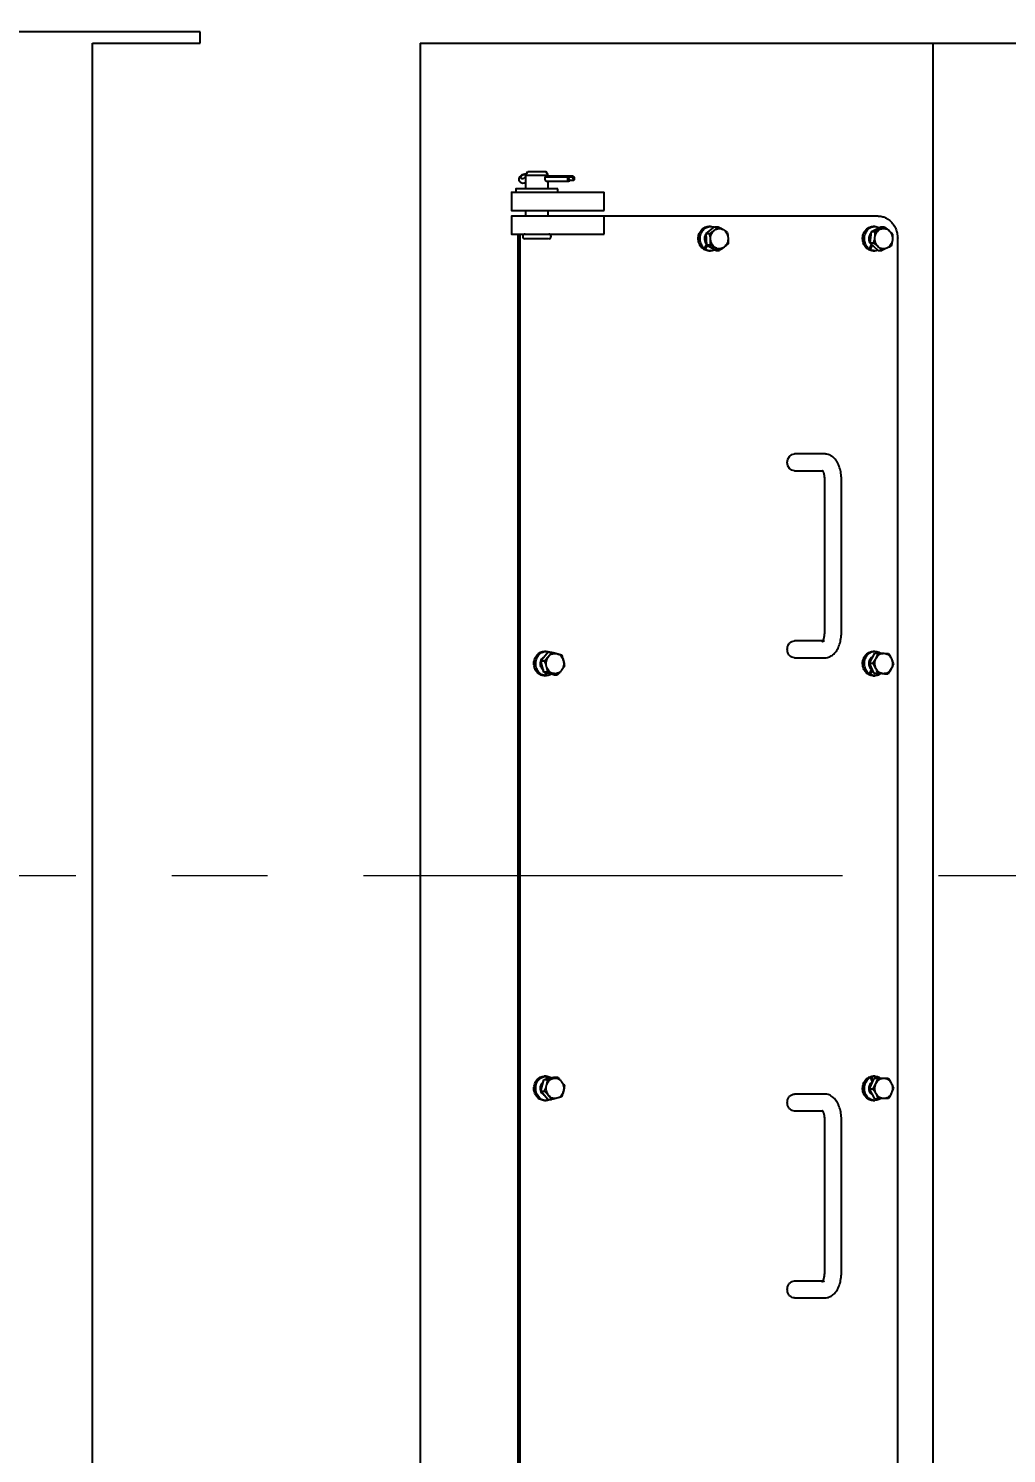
# Model space of a CAD drawing. Header units: millimetres. Extents: x 861 to 27901, y 673 to 17923.
# Drawn here: x 10509 to 11194, y 9715 to 10712 of the extents above; entities that cross this region are included whole.
import ezdxf

# ---------------------------------------------------------------- set-up
doc = ezdxf.new("R2010")
doc.units = ezdxf.units.MM
doc.header["$LTSCALE"] = 33.3
doc.linetypes.add('CENTERX2', pattern=[20.32, 12.7, -2.54, 2.54, -2.54])
doc.layers.add('CAPA_1', color=7, linetype='Continuous')
doc.styles.add('SLDTEXTSTYLE0', font='TXT', dxfattribs={"width": 0.75})
doc.dimstyles.new('SLDDIMSTYLE0', dxfattribs={"dimtxt": 66.6, "dimasz": 66.6, "dimexe": 0, "dimexo": 0.0625, "dimgap": 16.65, "dimtad": 2, "dimdec": 0, "dimlfac": 1.261261, "dimrnd": 1e-09, "dimzin": 12, "dimdsep": 46, "dimtxsty": 'SLDTEXTSTYLE0', "dimsah": 1, "dimcen": 0.09, "dimadec": 0, "dimazin": 3, "dimtfac": 1, "dimtdec": 0, "dimtofl": 0, "dimtmove": 0, "dimatfit": 3, "dimfxl": 1, "dimfrac": 2, "dimtolj": 1, "dimtzin": 12, "dimarcsym": 0})

# ---------------------------------------------------------------- blocks, each defined once
blk = doc.blocks.new('_D_22')
at = {"layer": 'CAPA_1', "transparency": 16777216}
for p, q in [((5852.28, 10660.74), (5852.28, 11574.36)), ((14197.89, 11069.7), (14197.89, 11574.36)), ((5852.28, 11541.06), (14197.89, 11541.06))]:
    blk.add_line(p, q, dxfattribs=at)
for points in [[(5852.28, 11541.06), (5918.88, 11530.81), (5918.88, 11551.3)], [(14197.89, 11541.06), (14131.29, 11551.3), (14131.29, 11530.81)]]:
    blk.add_solid(points, dxfattribs=at)
at = {"layer": 'CAPA_1', "transparency": 16777216, "insert": (9902.06, 11626.91), "char_height": 66.6, "attachment_point": 1, "style": 'SLDTEXTSTYLE0'}
blk.add_mtext('10526', dxfattribs=at)

msp = doc.modelspace()

# ---------------------------------------------------------------- linework, layer by layer
at = {"color": 7, "linetype": 'Continuous', "lineweight": 25}
for p, q in [((10629.24, 10709.62), (10066.31, 10709.62)), ((10553.92, 9536.2), (10553.92, 10701.7)), ((10553.92, 10701.7), (10629.24, 10701.7)), ((10629.24, 10701.7), (10629.24, 10709.62)), ((10783.28, 10701.7), (10899.41, 10701.7)), ((10783.28, 10701.7), (10783.28, 9536.2)), ((10978.25, 10701.7), (11378.12, 10701.7)), ((11141.9, 10701.7), (11141.9, 9536.2)), ((10858.38, 10611.71), (10857.01, 10609.33)), ((10872.86, 10609.33), (10871.49, 10611.71)), ((10856.83, 10609.14), (10857.01, 10608.96)), ((10857.01, 10609.33), (10857.01, 10599.81)), ((10870.99, 10608.26), (10889.52, 10608.26)), ((10890.14, 10608.77), (10871.39, 10608.77)), ((10871.39, 10605.13), (10887.36, 10605.13)), ((10872.86, 10608.77), (10872.86, 10609.33)), ((10872.86, 10599.81), (10872.86, 10605.13)), ((10887.97, 10605.63), (10886.75, 10608.26)), ((10890.75, 10605.63), (10887.97, 10605.63)), ((10889.52, 10608.26), (10890.75, 10605.63)), ((10847.1, 10597.43), (10847.1, 10584.75)), ((10850.27, 10599.81), (10850.27, 10597.43)), ((10879.6, 10597.43), (10879.6, 10599.81)), ((10880.36, 10597.43), (10911.94, 10597.43)), ((10911.94, 10584.75), (10911.94, 10597.43)), ((10847.1, 10580.78), (10847.1, 10568.1)), ((10857.01, 10584.75), (10857.01, 10580.78)), ((10872.86, 10580.78), (10872.86, 10584.75)), ((10880.36, 10584.75), (10911.94, 10584.75)), ((10911.94, 10580.78), (10880.36, 10580.78)), ((10911.94, 10568.1), (10911.94, 10580.78)), ((11103.66, 10580.78), (10912.21, 10580.78)), ((10983.31, 10568.51), (10989.21, 10573.14)), ((10986.45, 10573.44), (10985.22, 10573.44)), ((10989.21, 10573.14), (10991.73, 10573.14)), ((11099.1, 10569.97), (11105.7, 10573.09)), ((11101.46, 10573.44), (11100.23, 10573.44)), ((11105.7, 10573.09), (11108.22, 10573.09)), ((10851.46, 10568.1), (10851.46, 9669.79)), ((10853.04, 10568.1), (10853.04, 9669.79)), ((10880.36, 10568.1), (10911.94, 10568.1)), ((10982.21, 10557.97), (10983.77, 10561.08)), ((10983.31, 10568.51), (10985.83, 10568.51)), ((10983.83, 10560.3), (10983.31, 10568.51)), ((11097.74, 10557.58), (11099.07, 10560.84)), ((11098.14, 10561.81), (11099.1, 10569.97)), ((11100.66, 10561.81), (11098.14, 10561.81)), ((11103.78, 10556.76), (11098.14, 10561.81)), ((11098.54, 10561.45), (11099.07, 10560.84)), ((11099.1, 10569.97), (11101.62, 10569.97)), ((11117.4, 9672.96), (11117.4, 10564.93)), ((10981.29, 10557.72), (10982.21, 10557.97)), ((10981.76, 10557.41), (10981.97, 10557.82)), ((10982.67, 10557.62), (10981.76, 10557.41)), ((10983.98, 10560.25), (10982.67, 10557.62)), ((10983.81, 10560.62), (10983.71, 10560.6)), ((10986.35, 10560.3), (10983.83, 10560.3)), ((10990.25, 10556.71), (10983.83, 10560.3)), ((10985.22, 10556.42), (10986.45, 10556.42)), ((10990.25, 10556.71), (10992.77, 10556.71)), ((11096.85, 10557.37), (11097.74, 10557.58)), ((11097.34, 10557.1), (11097.49, 10557.47)), ((11098.23, 10557.28), (11097.34, 10557.1)), ((11099.54, 10560.52), (11098.23, 10557.28)), ((11099.54, 10560.52), (11098.63, 10560.33)), ((11100.23, 10556.42), (11101.46, 10556.42)), ((11103.78, 10556.76), (11106.3, 10556.76)), ((11066.11, 10414.28), (11045.3, 10414.28)), ((11045.3, 10402.39), (11064.89, 10402.39)), ((11066.11, 10396.45), (11066.11, 10289.41)), ((11078, 10289.41), (11078, 10396.45)), ((11064.89, 10283.46), (11045.3, 10283.46)), ((10867.77, 10269.48), (10872.65, 10275.49)), ((10871.44, 10276.12), (10870.21, 10276.12)), ((10872.65, 10275.49), (10875.17, 10275.49)), ((11045.3, 10271.57), (11066.11, 10271.57)), ((11097.61, 10267.85), (11101.36, 10274.86)), ((11101.46, 10276.12), (11100.23, 10276.12)), ((11101.36, 10274.86), (11103.88, 10274.86)), ((10867.77, 10269.48), (10870.29, 10269.48)), ((10869.84, 10261.6), (10867.77, 10269.48)), ((10872.36, 10261.6), (10869.84, 10261.6)), ((10876.78, 10259.72), (10869.84, 10261.6)), ((11097.61, 10267.85), (11100.13, 10267.85)), ((11100.99, 10260.6), (11097.61, 10267.85)), ((11097.74, 10260.25), (11099.07, 10263.51)), ((11099.54, 10263.19), (11098.23, 10259.96)), ((11099.54, 10263.19), (11098.63, 10263.01)), ((11099.54, 10263.19), (11099.83, 10263.1)), ((10869.97, 10259.1), (10870.83, 10259.12)), ((10870.95, 10259.1), (10870.52, 10259.1)), ((10870.83, 10259.12), (10870.82, 10261.33)), ((10871.37, 10259.09), (10871.23, 10259.1)), ((10871.36, 10261.18), (10871.37, 10259.09)), ((10876.78, 10259.72), (10879.3, 10259.72)), ((11096.85, 10260.05), (11097.74, 10260.25)), ((11097.34, 10259.78), (11097.51, 10260.2)), ((11098.23, 10259.96), (11097.34, 10259.78)), ((11100.23, 10259.09), (11101.46, 10259.09)), ((11103.51, 10260.6), (11100.99, 10260.6)), ((11108.12, 10260.35), (11100.99, 10260.6)), ((11108.12, 10260.35), (11110.64, 10260.35)), ((10867.77, 9968.41), (10869.84, 9976.29)), ((10869.84, 9976.29), (10876.78, 9978.17)), ((10872.36, 9976.29), (10869.84, 9976.29)), ((10870.91, 9978.79), (10869.99, 9978.79)), ((10871.44, 9978.8), (10870.91, 9978.8)), ((10871.52, 9978.77), (10872.14, 9978.76)), ((10871.59, 9976.77), (10871.6, 9978.79)), ((10872.14, 9978.76), (10872.13, 9976.91)), ((10876.78, 9978.17), (10879.3, 9978.17)), ((11098.43, 9978.04), (11096.86, 9977.86)), ((11097.36, 9978.12), (11098.94, 9978.28)), ((11097.61, 9970.04), (11100.99, 9977.29)), ((11099.75, 9974.81), (11098.43, 9978.04)), ((11098.94, 9978.28), (11100.11, 9975.4)), ((11099.68, 9974.97), (11099.92, 9974.99)), ((11101.46, 9978.8), (11100.23, 9978.8)), ((11100.99, 9977.29), (11108.12, 9977.54)), ((11103.51, 9977.29), (11100.99, 9977.29)), ((11108.12, 9977.54), (11110.64, 9977.54)), ((10867.77, 9968.41), (10870.29, 9968.41)), ((10872.65, 9962.4), (10867.77, 9968.41)), ((10872.65, 9962.4), (10875.17, 9962.4)), ((11066.11, 9966.32), (11045.3, 9966.32)), ((11097.61, 9970.04), (11100.13, 9970.04)), ((11101.36, 9963.03), (11097.61, 9970.04)), ((11101.36, 9963.03), (11103.88, 9963.03)), ((10870.21, 9961.77), (10871.44, 9961.77)), ((11064.89, 9954.43), (11045.3, 9954.43)), ((11100.23, 9961.77), (11101.46, 9961.77)), ((11066.11, 9948.48), (11066.11, 9841.45)), ((11078, 9841.45), (11078, 9948.48)), ((11045.3, 9835.5), (11064.89, 9835.5)), ((11045.3, 9823.61), (11066.11, 9823.61))]:
    msp.add_line(p, q, dxfattribs=at)
at = {"color": 7, "linetype": 'Continuous', "lineweight": 25, "flags": 128}
for points in [[(10857.34, 10609.91), (10856.97, 10610), (10856.15, 10610.02), (10855.26, 10609.85), (10854.38, 10609.49), (10853.57, 10608.94), (10852.9, 10608.22), (10852.5, 10607.49), (10852.32, 10606.74), (10852.36, 10605.98), (10852.61, 10605.28), (10853.08, 10604.66), (10853.68, 10604.22), (10854.37, 10603.96), (10855.15, 10603.86), (10856.02, 10603.94), (10856.33, 10604.01), (10856.86, 10604.19), (10857.01, 10604.27)], [(11045.3, 10402.39), (11043.33, 10402.84), (11041.66, 10404.13), (11040.54, 10406.06), (11040.15, 10408.34), (11040.54, 10410.61), (11041.66, 10412.54), (11043.33, 10413.83), (11045.3, 10414.28)], [(10874.14, 9962.4), (10873.82, 9962.23), (10872.43, 9961.85), (10871, 9961.79), (10869.59, 9962.04), (10868.25, 9962.61), (10867.03, 9963.46), (10865.97, 9964.57), (10865.12, 9965.9), (10864.51, 9967.39), (10864.15, 9968.98), (10864.07, 9970.63), (10864.27, 9972.26), (10864.73, 9973.82), (10865.45, 9975.25), (10866.39, 9976.49), (10867.52, 9977.49), (10868.8, 9978.23), (10870.17, 9978.67), (10871.6, 9978.79)], [(11105.35, 9963.07), (11104.24, 9962.4), (11102.87, 9961.93), (11101.45, 9961.77), (11100.03, 9961.94), (11098.66, 9962.41), (11097.4, 9963.18), (11096.29, 9964.22), (11095.37, 9965.49), (11094.68, 9966.93), (11094.25, 9968.5), (11094.09, 9970.14), (11094.2, 9971.78), (11094.59, 9973.37), (11095.23, 9974.84), (11096.11, 9976.14), (11097.19, 9977.22), (11098.43, 9978.04)]]:
    msp.add_lwpolyline(points, dxfattribs=at)
at = {"color": 7, "linetype": 'Continuous', "lineweight": 25}
for centre, start, end in [((10856.61, 10566.51), 90, 270), ((10873.26, 10566.51), 270, 90)]:
    msp.add_arc(centre, 1.59, start, end, dxfattribs=at)
for points in [[(10899.41, 10701.7), (10902.85, 10701.7), (10909.73, 10701.7), (10920, 10701.7), (10930.18, 10701.7), (10940.23, 10701.7), (10950.12, 10701.7), (10959.78, 10701.7), (10969.21, 10701.7), (10975.24, 10701.7), (10978.25, 10701.7)], [(10856.83, 10609.14), (10856.75, 10609.22), (10856.6, 10609.39), (10856.21, 10609.52), (10855.74, 10609.54), (10855.23, 10609.45), (10854.72, 10609.26), (10854.26, 10608.98), (10853.88, 10608.64), (10853.62, 10608.26), (10853.5, 10607.89), (10853.53, 10607.54), (10853.72, 10607.26), (10854.03, 10607.07), (10854.46, 10606.98), (10854.95, 10607.01), (10855.47, 10607.14), (10855.79, 10607.3), (10855.95, 10607.39)], [(10887.97, 10605.63), (10887.88, 10605.49), (10887.69, 10605.2), (10887.34, 10605.08), (10887, 10605.23), (10886.71, 10605.65), (10886.52, 10606.27), (10886.46, 10606.98), (10886.53, 10607.71), (10886.67, 10608.08), (10886.75, 10608.26)], [(10889.52, 10608.26), (10889.62, 10608.41), (10889.8, 10608.7), (10890.15, 10608.82), (10890.5, 10608.66), (10890.79, 10608.25), (10890.98, 10607.63), (10891.04, 10606.92), (10890.97, 10606.19), (10890.82, 10605.82), (10890.75, 10605.63)], [(11103.66, 10580.78), (11104.56, 10580.73), (11106.36, 10580.61), (11108.95, 10579.66), (11111.34, 10578.2), (11113.44, 10576.21), (11115.16, 10573.79), (11116.43, 10571.03), (11117.24, 10568.04), (11117.35, 10565.97), (11117.4, 10564.93)], [(10986.41, 10564.4), (10986.41, 10565.03), (10986.41, 10566.28), (10986.95, 10568.06), (10987.82, 10569.66), (10988.67, 10570.44), (10989.1, 10570.83)], [(10989.1, 10570.83), (10989.56, 10571.14), (10990.5, 10571.76), (10992.11, 10572.12), (10993.75, 10572.04), (10994.75, 10571.58), (10995.26, 10571.35)], [(10995.26, 10571.35), (10995.73, 10571.04), (10996.66, 10570.41), (10997.73, 10568.98), (10998.49, 10567.3), (10998.65, 10566.07), (10998.73, 10565.45)], [(11101.46, 10565.89), (11101.57, 10566.5), (11101.8, 10567.72), (11102.64, 10569.34), (11103.79, 10570.69), (11104.76, 10571.25), (11105.24, 10571.53)], [(11105.24, 10571.53), (11105.75, 10571.72), (11106.78, 10572.11), (11108.42, 10572.07), (11110.01, 10571.6), (11110.91, 10570.91), (11111.36, 10570.57)], [(10989.88, 10558.5), (10989.41, 10558.82), (10988.48, 10559.44), (10987.41, 10560.88), (10986.65, 10562.55), (10986.49, 10563.79), (10986.41, 10564.4)], [(10998.73, 10565.45), (10998.73, 10564.83), (10998.73, 10563.58), (10998.19, 10561.79), (10997.31, 10560.19), (10996.47, 10559.41), (10996.04, 10559.03)], [(11103.8, 10559.28), (11103.4, 10559.7), (11102.59, 10560.54), (11101.8, 10562.2), (11101.36, 10564.02), (11101.42, 10565.27), (11101.46, 10565.89)], [(11113.7, 10563.97), (11113.59, 10563.35), (11113.36, 10562.13), (11112.52, 10560.52), (11111.37, 10559.16), (11110.4, 10558.6), (11109.92, 10558.32)], [(11111.36, 10570.57), (11111.76, 10570.15), (11112.57, 10569.31), (11113.36, 10567.66), (11113.8, 10565.84), (11113.74, 10564.59), (11113.7, 10563.97)], [(10996.04, 10559.03), (10995.57, 10558.71), (10994.64, 10558.09), (10993.03, 10557.74), (10991.39, 10557.82), (10990.38, 10558.27), (10989.88, 10558.5)], [(11109.92, 10558.32), (11109.41, 10558.13), (11108.38, 10557.75), (11106.74, 10557.79), (11105.15, 10558.25), (11104.25, 10558.94), (11103.8, 10559.28)], [(11045.3, 10271.57), (11044.63, 10271.66), (11043.28, 10271.84), (11041.56, 10273.21), (11040.42, 10275.18), (11040.02, 10277.52), (11040.42, 10279.85), (11041.56, 10281.82), (11043.28, 10283.19), (11044.63, 10283.37), (11045.3, 10283.46)], [(10871.64, 10265.54), (10871.53, 10266.15), (10871.29, 10267.37), (10871.48, 10269.25), (10872.03, 10271.03), (10872.71, 10272), (10873.05, 10272.49)], [(10873.05, 10272.49), (10873.45, 10272.91), (10874.25, 10273.75), (10875.75, 10274.5), (10877.36, 10274.84), (10878.43, 10274.65), (10878.97, 10274.55)], [(10878.97, 10274.55), (10879.48, 10274.37), (10880.51, 10273.99), (10881.83, 10272.86), (10882.89, 10271.42), (10883.28, 10270.25), (10883.47, 10269.67)], [(11102.32, 10271.36), (11102.64, 10271.86), (11103.28, 10272.87), (11104.62, 10273.95), (11106.14, 10274.65), (11107.22, 10274.71), (11107.76, 10274.74)], [(11107.76, 10274.74), (11108.3, 10274.67), (11109.38, 10274.54), (11110.86, 10273.74), (11112.15, 10272.57), (11112.73, 10271.52), (11113.02, 10270.99)], [(10876.15, 10260.66), (10875.63, 10260.85), (10874.6, 10261.22), (10873.29, 10262.35), (10872.23, 10263.79), (10871.84, 10264.96), (10871.64, 10265.54)], [(10882.06, 10262.72), (10881.67, 10262.3), (10880.87, 10261.46), (10879.36, 10260.71), (10877.75, 10260.37), (10876.68, 10260.56), (10876.15, 10260.66)], [(10883.47, 10269.67), (10883.59, 10269.06), (10883.82, 10267.84), (10883.64, 10265.96), (10883.08, 10264.18), (10882.4, 10263.21), (10882.06, 10262.72)], [(11102.14, 10264.22), (11101.92, 10264.79), (11101.48, 10265.94), (11101.34, 10267.82), (11101.58, 10269.69), (11102.07, 10270.8), (11102.32, 10271.36)], [(11107.4, 10260.47), (11106.86, 10260.54), (11105.78, 10260.67), (11104.3, 10261.47), (11103.01, 10262.64), (11102.43, 10263.7), (11102.14, 10264.22)], [(11112.84, 10263.86), (11112.52, 10263.35), (11111.88, 10262.34), (11110.54, 10261.26), (11109.02, 10260.56), (11107.94, 10260.5), (11107.4, 10260.47)], [(11113.02, 10270.99), (11113.24, 10270.42), (11113.68, 10269.28), (11113.82, 10267.39), (11113.58, 10265.52), (11113.09, 10264.41), (11112.84, 10263.86)], [(10873.05, 9965.4), (10872.71, 9965.89), (10872.03, 9966.86), (10871.48, 9968.64), (10871.29, 9970.52), (10871.53, 9971.74), (10871.64, 9972.35)], [(10871.64, 9972.35), (10871.84, 9972.93), (10872.23, 9974.1), (10873.29, 9975.54), (10874.6, 9976.67), (10875.63, 9977.04), (10876.15, 9977.23)], [(10876.15, 9977.23), (10876.68, 9977.33), (10877.75, 9977.52), (10879.36, 9977.18), (10880.87, 9976.43), (10881.67, 9975.59), (10882.06, 9975.17)], [(10882.06, 9975.17), (10882.4, 9974.68), (10883.08, 9973.71), (10883.64, 9971.93), (10883.82, 9970.05), (10883.59, 9968.83), (10883.47, 9968.22)], [(11102.32, 9966.53), (11102.07, 9967.09), (11101.58, 9968.2), (11101.34, 9970.07), (11101.48, 9971.95), (11101.92, 9973.1), (11102.14, 9973.67)], [(11102.14, 9973.67), (11102.43, 9974.19), (11103.01, 9975.25), (11104.3, 9976.42), (11105.78, 9977.22), (11106.86, 9977.35), (11107.4, 9977.42)], [(11107.4, 9977.42), (11107.94, 9977.39), (11109.02, 9977.33), (11110.54, 9976.63), (11111.88, 9975.55), (11112.52, 9974.54), (11112.84, 9974.03)], [(11112.84, 9974.03), (11113.09, 9973.48), (11113.58, 9972.37), (11113.82, 9970.5), (11113.68, 9968.61), (11113.24, 9967.47), (11113.02, 9966.9)], [(10878.97, 9963.34), (10878.43, 9963.24), (10877.36, 9963.05), (10875.75, 9963.39), (10874.25, 9964.14), (10873.45, 9964.98), (10873.05, 9965.4)], [(10883.47, 9968.22), (10883.28, 9967.64), (10882.89, 9966.47), (10881.83, 9965.03), (10880.51, 9963.9), (10879.48, 9963.52), (10878.97, 9963.34)], [(11045.3, 9954.43), (11044.63, 9954.52), (11043.28, 9954.7), (11041.56, 9956.07), (11040.42, 9958.04), (11040.02, 9960.37), (11040.42, 9962.71), (11041.56, 9964.68), (11043.28, 9966.05), (11044.63, 9966.23), (11045.3, 9966.32)], [(11107.76, 9963.15), (11107.22, 9963.18), (11106.14, 9963.24), (11104.62, 9963.94), (11103.28, 9965.02), (11102.64, 9966.03), (11102.32, 9966.53)], [(11113.02, 9966.9), (11112.73, 9966.38), (11112.15, 9965.32), (11110.86, 9964.15), (11109.38, 9963.35), (11108.3, 9963.22), (11107.76, 9963.15)], [(11045.3, 9823.61), (11044.63, 9823.7), (11043.28, 9823.87), (11041.56, 9825.25), (11040.42, 9827.21), (11040.02, 9829.55), (11040.42, 9831.89), (11041.56, 9833.86), (11043.28, 9835.23), (11044.63, 9835.41), (11045.3, 9835.5)]]:
    msp.add_open_spline(points, degree=3, dxfattribs=at)
for points, knots in [([(10870.67, 10611.71), (10870.17, 10611.71), (10869.17, 10611.71), (10866.79, 10611.71), (10864.19, 10611.71), (10861.68, 10611.71), (10859.7, 10611.71), (10858.51, 10611.71), (10858.49, 10611.71), (10858.48, 10611.71)], [0, 0, 0, 0, 0.148893, 0.297786, 0.446679, 0.595572, 0.744464, 0.893357, 1, 1, 1, 1]), ([(10871.39, 10611.71), (10871.42, 10611.71), (10871.56, 10611.71), (10871.06, 10611.71), (10870.67, 10611.71)], [0, 0, 0, 0, 0.22104, 1, 1, 1, 1]), ([(10857.01, 10607.87), (10856.9, 10607.84), (10856.53, 10607.71), (10856.19, 10607.52), (10855.95, 10607.39)], [0, 0, 0, 0, 0.2923444, 1, 1, 1, 1]), ([(10857.04, 10609.33), (10857.03, 10609.33), (10857.01, 10609.33), (10857.28, 10609.33), (10857.84, 10609.33), (10858.7, 10609.33), (10859.79, 10609.33), (10861.08, 10609.33), (10862.51, 10609.33), (10864.04, 10609.33), (10865.61, 10609.33), (10867.15, 10609.33), (10868.6, 10609.33), (10869.91, 10609.33), (10871.05, 10609.33), (10871.6, 10609.33), (10871.88, 10609.33)], [0, 0, 0, 0, 0.032025, 0.106485, 0.180944, 0.255404, 0.329864, 0.404323, 0.478783, 0.553242, 0.627702, 0.702162, 0.776621, 0.851081, 0.92554, 1, 1, 1, 1]), ([(10870.65, 10606.95), (10870.65, 10607.08), (10870.66, 10607.35), (10870.78, 10607.87), (10871.04, 10608.44), (10871.39, 10608.82), (10871.68, 10608.98), (10871.81, 10608.99), (10871.88, 10609)], [0, 0, 0, 0, 0.123411, 0.250421, 0.499992, 0.749557, 0.876578, 1, 1, 1, 1]), ([(10871.88, 10604.9), (10871.81, 10604.9), (10871.68, 10604.92), (10871.39, 10605.08), (10871.04, 10605.46), (10870.78, 10606.03), (10870.66, 10606.55), (10870.65, 10606.82), (10870.65, 10606.95)], [0, 0, 0, 0, 0.123422, 0.250443, 0.500008, 0.749579, 0.876589, 1, 1, 1, 1]), ([(10871.88, 10609.33), (10872.1, 10609.33), (10872.54, 10609.33), (10872.84, 10609.33), (10872.83, 10609.33), (10872.83, 10609.33)], [0, 0, 0, 0, 0.389121, 0.778241, 1, 1, 1, 1]), ([(10871.88, 10609), (10871.94, 10608.99), (10872.06, 10608.97), (10872.2, 10608.9), (10872.25, 10608.8), (10872.26, 10608.77)], [0, 0, 0, 0, 0.4235809, 0.8595164, 1, 1, 1, 1]), ([(10872.26, 10605.13), (10872.25, 10605.1), (10872.2, 10604.99), (10872.06, 10604.92), (10871.94, 10604.91), (10871.88, 10604.9)], [0, 0, 0, 0, 0.140484, 0.576419, 1, 1, 1, 1]), ([(10847.15, 10597.43), (10847.13, 10597.43), (10847.05, 10597.43), (10847.49, 10597.43), (10848.48, 10597.43), (10850.07, 10597.43), (10852.16, 10597.43), (10854.67, 10597.43), (10857.54, 10597.43), (10860.65, 10597.43), (10863.9, 10597.43), (10867.19, 10597.43), (10870.41, 10597.43), (10873.44, 10597.43), (10876.17, 10597.43), (10878.57, 10597.43), (10879.77, 10597.43), (10880.36, 10597.43)], [0, 0, 0, 0, 0.0164437, 0.0866978, 0.1569518, 0.2272058, 0.2974598, 0.3677138, 0.4379679, 0.5082219, 0.5784759, 0.6487299, 0.7189839, 0.7892379, 0.859492, 0.929746, 1, 1, 1, 1]), ([(10850.62, 10599.81), (10850.42, 10599.81), (10850.19, 10599.81), (10850.29, 10599.81), (10850.3, 10599.81)], [0, 0, 0, 0, 0.898572, 1, 1, 1, 1]), ([(10879.57, 10599.81), (10879.54, 10599.81), (10879.48, 10599.81), (10878.69, 10599.81), (10877.39, 10599.81), (10875.6, 10599.81), (10873.41, 10599.81), (10870.89, 10599.81), (10868.14, 10599.81), (10865.26, 10599.81), (10862.38, 10599.81), (10859.59, 10599.81), (10857.01, 10599.81), (10854.73, 10599.81), (10852.85, 10599.81), (10851.4, 10599.81), (10850.88, 10599.81), (10850.62, 10599.81)], [0, 0, 0, 0, 0.05959, 0.126762, 0.193934, 0.261106, 0.328279, 0.395451, 0.462623, 0.529795, 0.596967, 0.664139, 0.731311, 0.798484, 0.865656, 0.932828, 1, 1, 1, 1]), ([(10847.15, 10584.75), (10847.13, 10584.75), (10847.05, 10584.75), (10847.49, 10584.75), (10848.48, 10584.75), (10850.07, 10584.75), (10852.16, 10584.75), (10854.67, 10584.75), (10857.54, 10584.75), (10860.65, 10584.75), (10863.9, 10584.75), (10867.19, 10584.75), (10870.41, 10584.75), (10873.44, 10584.75), (10876.17, 10584.75), (10878.57, 10584.75), (10879.77, 10584.75), (10880.36, 10584.75)], [0, 0, 0, 0, 0.016444, 0.086698, 0.156952, 0.227206, 0.29746, 0.367714, 0.437968, 0.508222, 0.578476, 0.64873, 0.718984, 0.789238, 0.859492, 0.929746, 1, 1, 1, 1]), ([(10880.36, 10580.78), (10879.77, 10580.78), (10878.57, 10580.78), (10876.17, 10580.78), (10873.44, 10580.78), (10870.41, 10580.78), (10867.19, 10580.78), (10863.9, 10580.78), (10860.65, 10580.78), (10857.54, 10580.78), (10854.67, 10580.78), (10852.16, 10580.78), (10850.07, 10580.78), (10848.48, 10580.78), (10847.49, 10580.78), (10847.05, 10580.78), (10847.13, 10580.78), (10847.15, 10580.78)], [0, 0, 0, 0, 0.070254, 0.140508, 0.210762, 0.281016, 0.35127, 0.421524, 0.491778, 0.562032, 0.632286, 0.70254, 0.772794, 0.843048, 0.913302, 0.983556, 1, 1, 1, 1]), ([(10981.29, 10557.72), (10980.9, 10558.04), (10980.12, 10558.68), (10979.19, 10559.95), (10978.47, 10561.38), (10978, 10562.95), (10977.81, 10564.6), (10977.89, 10566.25), (10978.25, 10567.86), (10978.87, 10569.36), (10979.73, 10570.69), (10980.79, 10571.8), (10982.02, 10572.66), (10983.37, 10573.21), (10984.46, 10573.46), (10985.08, 10573.41), (10985.22, 10573.41)], [0, 0, 0, 0, 0.0752192, 0.1504384, 0.2256577, 0.3008769, 0.3760961, 0.4513153, 0.5265345, 0.6017537, 0.676973, 0.7521922, 0.8274114, 0.9026306, 0.9778498, 1, 1, 1, 1]), ([(10982.21, 10557.97), (10981.83, 10558.31), (10981.08, 10558.99), (10980.2, 10560.31), (10979.55, 10561.78), (10979.15, 10563.38), (10979.03, 10565.03), (10979.19, 10566.68), (10979.62, 10568.27), (10980.3, 10569.72), (10981.22, 10571), (10982.33, 10572.05), (10983.6, 10572.83), (10984.97, 10573.32), (10986.4, 10573.49), (10987.74, 10573.37), (10988.56, 10573.06), (10988.92, 10572.92)], [0, 0, 0, 0, 0.067572, 0.135144, 0.202716, 0.270288, 0.33786, 0.405432, 0.473004, 0.540576, 0.608148, 0.67572, 0.743292, 0.810864, 0.878437, 0.946009, 1, 1, 1, 1]), ([(10985.83, 10568.51), (10986.43, 10568.91), (10987.57, 10569.67), (10988.6, 10570.46), (10989.1, 10570.83)], [0, 0, 0, 0, 0.5236871, 1, 1, 1, 1]), ([(10989.1, 10570.83), (10989.56, 10571.2), (10990.52, 10571.99), (10991.31, 10572.75), (10991.73, 10573.14)], [0, 0, 0, 0, 0.476313, 1, 1, 1, 1]), ([(10991.73, 10573.14), (10992.37, 10572.84), (10993.61, 10572.25), (10994.72, 10571.64), (10995.26, 10571.35)], [0, 0, 0, 0, 0.523687, 1, 1, 1, 1]), ([(10995.26, 10571.35), (10995.76, 10571.06), (10996.82, 10570.46), (10997.69, 10569.87), (10998.15, 10569.56)], [0, 0, 0, 0, 0.476313, 1, 1, 1, 1]), ([(11096.85, 10557.37), (11096.43, 10557.65), (11095.61, 10558.21), (11094.59, 10559.38), (11093.76, 10560.73), (11093.18, 10562.25), (11092.87, 10563.87), (11092.83, 10565.53), (11093.07, 10567.17), (11093.58, 10568.72), (11094.34, 10570.13), (11095.32, 10571.34), (11096.48, 10572.32), (11097.78, 10573.01), (11099.06, 10573.39), (11099.88, 10573.4), (11100.23, 10573.41)], [0, 0, 0, 0, 0.072821, 0.145642, 0.218463, 0.291284, 0.364104, 0.436925, 0.509746, 0.582567, 0.655388, 0.728209, 0.80103, 0.873851, 0.946672, 1, 1, 1, 1]), ([(11097.74, 10557.58), (11097.35, 10557.88), (11096.55, 10558.49), (11095.58, 10559.72), (11094.81, 10561.12), (11094.3, 10562.67), (11094.06, 10564.31), (11094.1, 10565.97), (11094.41, 10567.59), (11094.98, 10569.11), (11095.8, 10570.47), (11096.83, 10571.62), (11098.04, 10572.53), (11099.37, 10573.15), (11100.79, 10573.46), (11102.22, 10573.44), (11103.53, 10573.16), (11104.29, 10572.76), (11104.62, 10572.58)], [0, 0, 0, 0, 0.0634332, 0.1268663, 0.1902995, 0.2537326, 0.3171658, 0.3805989, 0.4440321, 0.5074652, 0.5708984, 0.6343316, 0.6977647, 0.7611979, 0.824631, 0.8880642, 0.9514973, 1, 1, 1, 1]), ([(11101.62, 10569.97), (11102.28, 10570.24), (11103.54, 10570.75), (11104.69, 10571.28), (11105.24, 10571.53)], [0, 0, 0, 0, 0.5236871, 1, 1, 1, 1]), ([(11105.24, 10571.53), (11105.76, 10571.78), (11106.85, 10572.31), (11107.75, 10572.82), (11108.22, 10573.09)], [0, 0, 0, 0, 0.4763129, 1, 1, 1, 1]), ([(11108.22, 10573.09), (11108.8, 10572.66), (11109.91, 10571.83), (11110.89, 10570.98), (11111.36, 10570.57)], [0, 0, 0, 0, 0.5236871, 1, 1, 1, 1]), ([(10847.15, 10568.1), (10847.13, 10568.1), (10847.05, 10568.1), (10847.49, 10568.1), (10848.48, 10568.1), (10850.07, 10568.1), (10852.16, 10568.1), (10854.67, 10568.1), (10857.54, 10568.1), (10860.65, 10568.1), (10863.9, 10568.1), (10867.19, 10568.1), (10870.41, 10568.1), (10873.44, 10568.1), (10876.17, 10568.1), (10878.57, 10568.1), (10879.77, 10568.1), (10880.36, 10568.1)], [0, 0, 0, 0, 0.016444, 0.086698, 0.156952, 0.227206, 0.29746, 0.367714, 0.437968, 0.508222, 0.578476, 0.64873, 0.718984, 0.789238, 0.859492, 0.929746, 1, 1, 1, 1]), ([(10856.65, 10564.93), (10856.64, 10564.93), (10856.61, 10564.93), (10856.9, 10564.93), (10857.49, 10564.93), (10858.39, 10564.93), (10859.53, 10564.93), (10860.88, 10564.93), (10862.39, 10564.93), (10864, 10564.93), (10865.64, 10564.93), (10867.26, 10564.93), (10868.78, 10564.93), (10870.16, 10564.93), (10871.35, 10564.93), (10871.93, 10564.93), (10872.22, 10564.93)], [0, 0, 0, 0, 0.032025, 0.106485, 0.180944, 0.255404, 0.329864, 0.404323, 0.478783, 0.553242, 0.627702, 0.702162, 0.776621, 0.851081, 0.92554, 1, 1, 1, 1]), ([(10872.22, 10564.93), (10872.48, 10564.93), (10872.81, 10564.93), (10872.95, 10564.93), (10872.98, 10564.93)], [0, 0, 0, 0, 0.7461862, 1, 1, 1, 1]), ([(10983.33, 10568.2), (10983.23, 10568.1), (10982.71, 10567.6), (10982.24, 10566.21), (10982.1, 10564.32), (10982.6, 10562.44), (10983.38, 10561.54), (10983.77, 10561.08)], [0, 0, 0, 0, 0.056413, 0.29231, 0.528207, 0.764103, 1, 1, 1, 1]), ([(10986.41, 10564.4), (10986.35, 10565.07), (10986.23, 10566.46), (10985.96, 10567.81), (10985.83, 10568.51)], [0, 0, 0, 0, 0.476313, 1, 1, 1, 1]), ([(10986.35, 10560.3), (10986.4, 10561), (10986.49, 10562.35), (10986.43, 10563.74), (10986.41, 10564.4)], [0, 0, 0, 0, 0.523687, 1, 1, 1, 1]), ([(10998.67, 10561.34), (10998.26, 10560.94), (10997.47, 10560.18), (10996.5, 10559.4), (10996.04, 10559.03)], [0, 0, 0, 0, 0.523687, 1, 1, 1, 1]), ([(10998.15, 10569.56), (10998.29, 10568.85), (10998.55, 10567.51), (10998.67, 10566.11), (10998.73, 10565.45)], [0, 0, 0, 0, 0.523687, 1, 1, 1, 1]), ([(10998.73, 10565.45), (10998.76, 10564.79), (10998.82, 10563.4), (10998.72, 10562.05), (10998.67, 10561.34)], [0, 0, 0, 0, 0.476313, 1, 1, 1, 1]), ([(11098.98, 10568.94), (11098.97, 10568.94), (11098.47, 10568.67), (11097.77, 10567.57), (11097.13, 10565.82), (11097.2, 10563.9), (11097.59, 10562.51), (11098.07, 10561.99), (11098.15, 10561.9)], [0, 0, 0, 0, 0.003067, 0.240284, 0.477502, 0.714719, 0.951936, 1, 1, 1, 1]), ([(11100.66, 10561.81), (11100.83, 10562.51), (11101.17, 10563.85), (11101.36, 10565.23), (11101.46, 10565.89)], [0, 0, 0, 0, 0.523687, 1, 1, 1, 1]), ([(11103.8, 10559.28), (11103.33, 10559.69), (11102.34, 10560.55), (11101.24, 10561.37), (11100.66, 10561.81)], [0, 0, 0, 0, 0.476313, 1, 1, 1, 1]), ([(11101.46, 10565.89), (11101.52, 10566.55), (11101.65, 10567.93), (11101.63, 10569.27), (11101.62, 10569.97)], [0, 0, 0, 0, 0.476313, 1, 1, 1, 1]), ([(11111.36, 10570.57), (11111.8, 10570.16), (11112.73, 10569.31), (11113.47, 10568.48), (11113.87, 10568.05)], [0, 0, 0, 0, 0.4763129, 1, 1, 1, 1]), ([(11113.7, 10563.97), (11113.61, 10563.31), (11113.42, 10561.92), (11113.08, 10560.58), (11112.9, 10559.88)], [0, 0, 0, 0, 0.476313, 1, 1, 1, 1]), ([(11113.87, 10568.05), (11113.88, 10567.35), (11113.9, 10566.01), (11113.77, 10564.62), (11113.7, 10563.97)], [0, 0, 0, 0, 0.523687, 1, 1, 1, 1]), ([(10986.57, 10556.6), (10986.35, 10556.54), (10985.67, 10556.37), (10984.48, 10556.42), (10983.07, 10556.71), (10982.2, 10557.18), (10981.76, 10557.41)], [0, 0, 0, 0, 0.1348, 0.4232, 0.7116, 1, 1, 1, 1]), ([(10989.44, 10557.16), (10989.03, 10556.97), (10988.17, 10556.58), (10986.77, 10556.37), (10985.34, 10556.46), (10983.93, 10556.85), (10983.09, 10557.37), (10982.67, 10557.62)], [0, 0, 0, 0, 0.189751, 0.3923133, 0.5948755, 0.7974378, 1, 1, 1, 1]), ([(10989.88, 10558.5), (10989.35, 10558.79), (10988.23, 10559.4), (10986.99, 10559.99), (10986.35, 10560.3)], [0, 0, 0, 0, 0.476313, 1, 1, 1, 1]), ([(10992.77, 10556.71), (10992.32, 10557.02), (10991.44, 10557.61), (10990.38, 10558.21), (10989.88, 10558.5)], [0, 0, 0, 0, 0.523687, 1, 1, 1, 1]), ([(10996.04, 10559.03), (10995.55, 10558.65), (10994.52, 10557.87), (10993.37, 10557.11), (10992.77, 10556.71)], [0, 0, 0, 0, 0.476313, 1, 1, 1, 1]), ([(11100.23, 10556.43), (11100.19, 10556.42), (11099.68, 10556.37), (11098.69, 10556.55), (11097.79, 10556.92), (11097.34, 10557.1)], [0, 0, 0, 0, 0.037025, 0.518512, 1, 1, 1, 1]), ([(11103.7, 10556.83), (11103.27, 10556.7), (11102.38, 10556.42), (11100.97, 10556.39), (11099.55, 10556.64), (11098.67, 10557.06), (11098.23, 10557.28)], [0, 0, 0, 0, 0.237843, 0.491895, 0.745948, 1, 1, 1, 1]), ([(11106.3, 10556.76), (11105.91, 10557.2), (11105.16, 10558.02), (11104.24, 10558.88), (11103.8, 10559.28)], [0, 0, 0, 0, 0.523687, 1, 1, 1, 1]), ([(11109.92, 10558.32), (11109.37, 10558.07), (11108.22, 10557.54), (11106.96, 10557.03), (11106.3, 10556.76)], [0, 0, 0, 0, 0.4763129, 1, 1, 1, 1]), ([(11112.9, 10559.88), (11112.43, 10559.62), (11111.53, 10559.1), (11110.44, 10558.57), (11109.92, 10558.32)], [0, 0, 0, 0, 0.5236871, 1, 1, 1, 1]), ([(11078, 10396.45), (11078, 10396.82), (11077.99, 10397.9), (11077.85, 10399.66), (11077.55, 10401.71), (11077.1, 10403.71), (11076.48, 10405.64), (11075.69, 10407.48), (11074.76, 10409.13), (11073.7, 10410.55), (11072.57, 10411.72), (11071.36, 10412.67), (11070.07, 10413.41), (11068.67, 10413.95), (11067.33, 10414.24), (11066.46, 10414.27), (11066.11, 10414.28)], [0, 0, 0, 0, 0.043161, 0.122874, 0.203085, 0.284212, 0.366739, 0.4511, 0.537406, 0.613716, 0.686159, 0.754886, 0.820738, 0.88464, 0.954248, 1, 1, 1, 1]), ([(11064.58, 10402.87), (11064.58, 10402.86), (11064.6, 10402.84), (11064.8, 10402.58), (11065.06, 10402.1), (11065.35, 10401.41), (11065.63, 10400.51), (11065.87, 10399.44), (11066.04, 10398.24), (11066.11, 10397.21), (11066.11, 10396.61), (11066.11, 10396.45)], [0, 0, 0, 0, 0.097139, 0.206833, 0.318861, 0.435279, 0.5571, 0.68407, 0.815241, 0.949346, 1, 1, 1, 1]), ([(11066.11, 10289.41), (11066.11, 10289.18), (11066.1, 10288.51), (11066.02, 10287.42), (11065.83, 10286.2), (11065.56, 10285.11), (11065.26, 10284.21), (11064.95, 10283.54), (11064.69, 10283.12), (11064.55, 10282.95), (11064.58, 10283), (11064.84, 10283.18), (11065.37, 10283.4), (11065.85, 10283.44), (11066.11, 10283.46)], [0, 0, 0, 0, 0.04626, 0.136722, 0.226368, 0.314239, 0.399606, 0.482036, 0.561728, 0.639965, 0.719485, 0.802809, 0.894122, 1, 1, 1, 1]), ([(11066.11, 10271.57), (11066.56, 10271.59), (11067.51, 10271.63), (11068.9, 10271.98), (11070.26, 10272.53), (11071.53, 10273.3), (11072.7, 10274.26), (11073.79, 10275.42), (11074.79, 10276.78), (11075.68, 10278.35), (11076.44, 10280.1), (11077.06, 10282), (11077.52, 10283.99), (11077.84, 10286.04), (11077.99, 10287.86), (11078, 10288.98), (11078, 10289.41)], [0, 0, 0, 0, 0.059619, 0.124506, 0.189123, 0.254609, 0.322124, 0.392798, 0.46745, 0.546068, 0.627433, 0.70948, 0.790883, 0.871433, 0.951334, 1, 1, 1, 1]), ([(10869.97, 10259.1), (10869.5, 10259.15), (10868.55, 10259.24), (10867.19, 10259.79), (10865.94, 10260.6), (10864.85, 10261.69), (10863.96, 10262.99), (10863.31, 10264.47), (10862.91, 10266.06), (10862.79, 10267.72), (10862.95, 10269.37), (10863.38, 10270.95), (10864.07, 10272.41), (10864.98, 10273.69), (10866.1, 10274.73), (10867.36, 10275.52), (10868.74, 10275.98), (10869.71, 10276.17), (10870.19, 10276.11), (10870.21, 10276.11)], [0, 0, 0, 0, 0.062391, 0.124783, 0.187174, 0.249566, 0.311957, 0.374348, 0.43674, 0.499131, 0.561523, 0.623914, 0.686306, 0.748697, 0.811088, 0.87348, 0.935871, 0.998263, 1, 1, 1, 1]), ([(10870.83, 10259.12), (10870.36, 10259.2), (10869.41, 10259.35), (10868.07, 10259.98), (10866.86, 10260.86), (10865.82, 10262.01), (10864.99, 10263.36), (10864.41, 10264.88), (10864.08, 10266.5), (10864.03, 10268.15), (10864.27, 10269.79), (10864.76, 10271.35), (10865.51, 10272.76), (10866.49, 10273.98), (10867.65, 10274.97), (10868.95, 10275.67), (10870.34, 10276.08), (10871.77, 10276.16), (10873.06, 10275.97), (10873.82, 10275.63), (10874.13, 10275.49)], [0, 0, 0, 0, 0.056496, 0.112993, 0.169489, 0.225986, 0.282482, 0.338978, 0.395475, 0.451971, 0.508467, 0.564964, 0.62146, 0.677957, 0.734453, 0.790949, 0.847446, 0.903942, 0.960438, 1, 1, 1, 1]), ([(10869.98, 10272.2), (10869.54, 10271.98), (10868.6, 10271.49), (10867.6, 10270.02), (10867.09, 10268.2), (10867.21, 10266.25), (10867.98, 10264.57), (10868.79, 10263.54), (10869.35, 10263.32), (10869.39, 10263.3)], [0, 0, 0, 0, 0.145949, 0.31407, 0.482192, 0.650314, 0.818435, 0.986557, 1, 1, 1, 1]), ([(10870.29, 10269.48), (10870.8, 10270), (10871.78, 10270.99), (10872.64, 10272), (10873.05, 10272.49)], [0, 0, 0, 0, 0.523687, 1, 1, 1, 1]), ([(10873.05, 10272.49), (10873.43, 10272.97), (10874.23, 10273.99), (10874.85, 10274.98), (10875.17, 10275.49)], [0, 0, 0, 0, 0.476313, 1, 1, 1, 1]), ([(10875.17, 10275.49), (10875.86, 10275.33), (10877.18, 10275.02), (10878.39, 10274.71), (10878.97, 10274.55)], [0, 0, 0, 0, 0.523687, 1, 1, 1, 1]), ([(10878.97, 10274.55), (10879.51, 10274.4), (10880.66, 10274.08), (10881.62, 10273.78), (10882.12, 10273.61)], [0, 0, 0, 0, 0.476313, 1, 1, 1, 1]), ([(10882.12, 10273.61), (10882.39, 10272.94), (10882.91, 10271.64), (10883.29, 10270.31), (10883.47, 10269.67)], [0, 0, 0, 0, 0.523687, 1, 1, 1, 1]), ([(11096.85, 10260.05), (11096.43, 10260.33), (11095.61, 10260.89), (11094.59, 10262.05), (11093.76, 10263.41), (11093.18, 10264.93), (11092.87, 10266.55), (11092.83, 10268.21), (11093.07, 10269.85), (11093.58, 10271.4), (11094.34, 10272.81), (11095.32, 10274.02), (11096.48, 10275), (11097.78, 10275.68), (11099.06, 10276.07), (11099.88, 10276.08), (11100.23, 10276.09)], [0, 0, 0, 0, 0.072821, 0.145642, 0.218463, 0.291284, 0.364104, 0.436925, 0.509746, 0.582567, 0.655388, 0.728209, 0.80103, 0.873851, 0.946672, 1, 1, 1, 1]), ([(11097.74, 10260.25), (11097.35, 10260.56), (11096.55, 10261.17), (11095.58, 10262.39), (11094.81, 10263.8), (11094.3, 10265.35), (11094.06, 10266.99), (11094.1, 10268.64), (11094.41, 10270.26), (11094.98, 10271.78), (11095.8, 10273.15), (11096.83, 10274.3), (11098.04, 10275.21), (11099.37, 10275.83), (11100.78, 10276.13), (11102.22, 10276.13), (11103.62, 10275.78), (11104.67, 10275.33), (11105.19, 10274.92), (11105.32, 10274.82)], [0, 0, 0, 0, 0.061267, 0.122534, 0.183802, 0.245069, 0.306336, 0.367603, 0.428871, 0.490138, 0.551405, 0.612672, 0.67394, 0.735207, 0.796474, 0.857741, 0.919009, 0.980276, 1, 1, 1, 1]), ([(11099.88, 10272.1), (11099.56, 10271.96), (11098.73, 10271.59), (11097.76, 10270.28), (11097.14, 10268.5), (11097.18, 10266.57), (11097.81, 10264.75), (11098.65, 10263.93), (11099.07, 10263.51)], [0, 0, 0, 0, 0.1107915, 0.2886332, 0.4664749, 0.6443166, 0.8221583, 1, 1, 1, 1]), ([(11102.32, 10271.36), (11102.61, 10271.92), (11103.21, 10273.11), (11103.65, 10274.26), (11103.88, 10274.86)], [0, 0, 0, 0, 0.476313, 1, 1, 1, 1]), ([(11103.88, 10274.86), (11104.58, 10274.84), (11105.93, 10274.8), (11107.17, 10274.76), (11107.76, 10274.74)], [0, 0, 0, 0, 0.523687, 1, 1, 1, 1]), ([(11107.76, 10274.74), (11108.32, 10274.72), (11109.5, 10274.68), (11110.49, 10274.64), (11111.01, 10274.62)], [0, 0, 0, 0, 0.476313, 1, 1, 1, 1]), ([(11111.01, 10274.62), (11111.4, 10273.99), (11112.13, 10272.8), (11112.73, 10271.57), (11113.02, 10270.99)], [0, 0, 0, 0, 0.523687, 1, 1, 1, 1]), ([(10871.64, 10265.54), (10871.46, 10266.18), (10871.08, 10267.51), (10870.56, 10268.81), (10870.29, 10269.48)], [0, 0, 0, 0, 0.476313, 1, 1, 1, 1]), ([(10872.36, 10261.6), (10872.27, 10262.27), (10872.11, 10263.57), (10871.79, 10264.9), (10871.64, 10265.54)], [0, 0, 0, 0, 0.523687, 1, 1, 1, 1]), ([(10876.15, 10260.66), (10875.57, 10260.81), (10874.37, 10261.13), (10873.05, 10261.44), (10872.36, 10261.6)], [0, 0, 0, 0, 0.476313, 1, 1, 1, 1]), ([(10882.06, 10262.72), (10881.66, 10262.24), (10880.8, 10261.22), (10879.82, 10260.24), (10879.3, 10259.72)], [0, 0, 0, 0, 0.476313, 1, 1, 1, 1]), ([(10884.19, 10265.73), (10883.86, 10265.21), (10883.24, 10264.23), (10882.44, 10263.21), (10882.06, 10262.72)], [0, 0, 0, 0, 0.523687, 1, 1, 1, 1]), ([(10883.47, 10269.67), (10883.62, 10269.04), (10883.94, 10267.7), (10884.1, 10266.41), (10884.19, 10265.73)], [0, 0, 0, 0, 0.476313, 1, 1, 1, 1]), ([(11100.13, 10267.85), (11100.54, 10268.45), (11101.34, 10269.6), (11102, 10270.79), (11102.32, 10271.36)], [0, 0, 0, 0, 0.523687, 1, 1, 1, 1]), ([(11102.14, 10264.22), (11101.85, 10264.81), (11101.25, 10266.04), (11100.51, 10267.23), (11100.13, 10267.85)], [0, 0, 0, 0, 0.476313, 1, 1, 1, 1]), ([(11103.51, 10260.6), (11103.31, 10261.22), (11102.94, 10262.41), (11102.4, 10263.64), (11102.14, 10264.22)], [0, 0, 0, 0, 0.523687, 1, 1, 1, 1]), ([(11112.84, 10263.86), (11112.52, 10263.29), (11111.85, 10262.1), (11111.06, 10260.95), (11110.64, 10260.35)], [0, 0, 0, 0, 0.476313, 1, 1, 1, 1]), ([(11114.39, 10267.36), (11114.17, 10266.76), (11113.73, 10265.61), (11113.13, 10264.42), (11112.84, 10263.86)], [0, 0, 0, 0, 0.523687, 1, 1, 1, 1]), ([(11113.02, 10270.99), (11113.28, 10270.4), (11113.82, 10269.17), (11114.2, 10267.98), (11114.39, 10267.36)], [0, 0, 0, 0, 0.476313, 1, 1, 1, 1]), ([(10875.01, 10260.2), (10874.73, 10260.02), (10874.04, 10259.58), (10872.8, 10259.18), (10871.85, 10259.12), (10871.37, 10259.09)], [0, 0, 0, 0, 0.2481879, 0.624094, 1, 1, 1, 1]), ([(10879.3, 10259.72), (10878.8, 10259.88), (10877.84, 10260.19), (10876.7, 10260.51), (10876.15, 10260.66)], [0, 0, 0, 0, 0.523687, 1, 1, 1, 1]), ([(11100.23, 10259.11), (11100.19, 10259.1), (11099.68, 10259.05), (11098.69, 10259.23), (11097.79, 10259.6), (11097.34, 10259.78)], [0, 0, 0, 0, 0.037025, 0.518512, 1, 1, 1, 1]), ([(11105.39, 10260.44), (11105.3, 10260.36), (11104.81, 10259.96), (11103.8, 10259.5), (11102.41, 10259.11), (11100.97, 10259.06), (11099.55, 10259.32), (11098.67, 10259.74), (11098.23, 10259.96)], [0, 0, 0, 0, 0.048352, 0.238681, 0.429011, 0.619341, 0.80967, 1, 1, 1, 1]), ([(11107.4, 10260.47), (11106.81, 10260.49), (11105.57, 10260.53), (11104.22, 10260.57), (11103.51, 10260.6)], [0, 0, 0, 0, 0.476313, 1, 1, 1, 1]), ([(11110.64, 10260.35), (11110.13, 10260.37), (11109.13, 10260.41), (11107.96, 10260.45), (11107.4, 10260.47)], [0, 0, 0, 0, 0.5236871, 1, 1, 1, 1]), ([(10870.21, 9961.78), (10870.19, 9961.78), (10869.69, 9961.72), (10868.72, 9961.92), (10867.35, 9962.38), (10866.08, 9963.17), (10864.97, 9964.22), (10864.06, 9965.5), (10863.37, 9966.96), (10862.94, 9968.55), (10862.79, 9970.19), (10862.92, 9971.85), (10863.31, 9973.44), (10863.97, 9974.92), (10864.86, 9976.22), (10865.95, 9977.3), (10867.2, 9978.11), (10868.57, 9978.65), (10869.52, 9978.75), (10869.99, 9978.79)], [0, 0, 0, 0, 0.002579, 0.064918, 0.127256, 0.189595, 0.251934, 0.314273, 0.376612, 0.438951, 0.501289, 0.563628, 0.625967, 0.688306, 0.750645, 0.812984, 0.875322, 0.937661, 1, 1, 1, 1]), ([(10869.37, 9974.5), (10869.09, 9974.33), (10868.32, 9973.87), (10867.5, 9972.46), (10867.06, 9970.62), (10867.28, 9968.68), (10868.11, 9967.04), (10869.05, 9966.02), (10869.7, 9965.82), (10869.82, 9965.78)], [0, 0, 0, 0, 0.098706, 0.270915, 0.443125, 0.615334, 0.787543, 0.959752, 1, 1, 1, 1]), ([(10870.29, 9968.41), (10870.56, 9969.08), (10871.08, 9970.38), (10871.46, 9971.71), (10871.64, 9972.35)], [0, 0, 0, 0, 0.523687, 1, 1, 1, 1]), ([(10871.64, 9972.35), (10871.79, 9972.99), (10872.11, 9974.32), (10872.27, 9975.62), (10872.36, 9976.29)], [0, 0, 0, 0, 0.4763129, 1, 1, 1, 1]), ([(10872.14, 9978.76), (10872.61, 9978.67), (10873.55, 9978.49), (10874.53, 9978.08), (10874.97, 9977.74), (10875.03, 9977.7)], [0, 0, 0, 0, 0.468648, 0.937296, 1, 1, 1, 1]), ([(10872.36, 9976.29), (10873.05, 9976.45), (10874.37, 9976.76), (10875.57, 9977.08), (10876.15, 9977.23)], [0, 0, 0, 0, 0.523687, 1, 1, 1, 1]), ([(10876.15, 9977.23), (10876.7, 9977.38), (10877.84, 9977.7), (10878.8, 9978.01), (10879.3, 9978.17)], [0, 0, 0, 0, 0.476313, 1, 1, 1, 1]), ([(10879.3, 9978.17), (10879.82, 9977.66), (10880.8, 9976.67), (10881.66, 9975.65), (10882.06, 9975.17)], [0, 0, 0, 0, 0.5236871, 1, 1, 1, 1]), ([(10882.06, 9975.17), (10882.44, 9974.68), (10883.24, 9973.66), (10883.86, 9972.68), (10884.19, 9972.16)], [0, 0, 0, 0, 0.476313, 1, 1, 1, 1]), ([(11101.52, 9961.94), (11101.21, 9961.88), (11100.43, 9961.71), (11099.16, 9961.82), (11097.77, 9962.2), (11096.46, 9962.91), (11095.3, 9963.88), (11094.33, 9965.1), (11093.57, 9966.51), (11093.07, 9968.07), (11092.83, 9969.7), (11092.87, 9971.36), (11093.19, 9972.98), (11093.77, 9974.5), (11094.6, 9975.85), (11095.63, 9977.02), (11096.45, 9977.58), (11096.86, 9977.86)], [0, 0, 0, 0, 0.044588, 0.112832, 0.181076, 0.249319, 0.317563, 0.385807, 0.45405, 0.522294, 0.590538, 0.658781, 0.727025, 0.795269, 0.863513, 0.931756, 1, 1, 1, 1]), ([(11099.75, 9974.81), (11099.27, 9974.49), (11098.31, 9973.85), (11097.41, 9972.19), (11097.08, 9970.31), (11097.39, 9968.39), (11098.31, 9966.82), (11099.25, 9965.89), (11099.85, 9965.74), (11099.92, 9965.72)], [0, 0, 0, 0, 0.163169, 0.326338, 0.489507, 0.652676, 0.815845, 0.979014, 1, 1, 1, 1]), ([(11097.36, 9978.12), (11097.81, 9978.3), (11098.7, 9978.66), (11099.7, 9978.84), (11100.2, 9978.79), (11100.23, 9978.79)], [0, 0, 0, 0, 0.484645, 0.969289, 1, 1, 1, 1]), ([(11098.94, 9978.28), (11099.39, 9978.44), (11100.31, 9978.76), (11101.75, 9978.84), (11103.17, 9978.61), (11104.41, 9978.15), (11105.1, 9977.65), (11105.39, 9977.45)], [0, 0, 0, 0, 0.212241, 0.424481, 0.636722, 0.848962, 1, 1, 1, 1]), ([(11100.13, 9970.04), (11100.51, 9970.66), (11101.25, 9971.85), (11101.85, 9973.08), (11102.14, 9973.67)], [0, 0, 0, 0, 0.523687, 1, 1, 1, 1]), ([(11102.14, 9973.67), (11102.4, 9974.25), (11102.94, 9975.48), (11103.31, 9976.67), (11103.51, 9977.29)], [0, 0, 0, 0, 0.476313, 1, 1, 1, 1]), ([(11103.51, 9977.29), (11104.22, 9977.32), (11105.57, 9977.36), (11106.81, 9977.4), (11107.4, 9977.42)], [0, 0, 0, 0, 0.523687, 1, 1, 1, 1]), ([(11107.4, 9977.42), (11107.96, 9977.44), (11109.13, 9977.48), (11110.13, 9977.52), (11110.64, 9977.54)], [0, 0, 0, 0, 0.476313, 1, 1, 1, 1]), ([(11110.64, 9977.54), (11111.06, 9976.94), (11111.85, 9975.79), (11112.52, 9974.6), (11112.84, 9974.03)], [0, 0, 0, 0, 0.523687, 1, 1, 1, 1]), ([(11112.84, 9974.03), (11113.13, 9973.47), (11113.73, 9972.28), (11114.17, 9971.13), (11114.39, 9970.53)], [0, 0, 0, 0, 0.476313, 1, 1, 1, 1]), ([(10873.05, 9965.4), (10872.64, 9965.89), (10871.78, 9966.91), (10870.8, 9967.89), (10870.29, 9968.41)], [0, 0, 0, 0, 0.4763129, 1, 1, 1, 1]), ([(10875.17, 9962.4), (10874.85, 9962.91), (10874.23, 9963.9), (10873.43, 9964.92), (10873.05, 9965.4)], [0, 0, 0, 0, 0.5236871, 1, 1, 1, 1]), ([(10878.97, 9963.34), (10878.39, 9963.18), (10877.18, 9962.87), (10875.86, 9962.56), (10875.17, 9962.4)], [0, 0, 0, 0, 0.476313, 1, 1, 1, 1]), ([(10882.12, 9964.28), (10881.62, 9964.11), (10880.66, 9963.81), (10879.51, 9963.49), (10878.97, 9963.34)], [0, 0, 0, 0, 0.5236871, 1, 1, 1, 1]), ([(10883.47, 9968.22), (10883.29, 9967.58), (10882.91, 9966.25), (10882.39, 9964.95), (10882.12, 9964.28)], [0, 0, 0, 0, 0.476313, 1, 1, 1, 1]), ([(10884.19, 9972.16), (10884.1, 9971.48), (10883.94, 9970.19), (10883.62, 9968.86), (10883.47, 9968.22)], [0, 0, 0, 0, 0.523687, 1, 1, 1, 1]), ([(11078, 9948.48), (11078, 9948.86), (11077.99, 9949.93), (11077.85, 9951.7), (11077.55, 9953.75), (11077.1, 9955.75), (11076.48, 9957.68), (11075.69, 9959.52), (11074.76, 9961.17), (11073.7, 9962.59), (11072.57, 9963.76), (11071.36, 9964.71), (11070.07, 9965.45), (11068.67, 9965.99), (11067.33, 9966.28), (11066.46, 9966.31), (11066.11, 9966.32)], [0, 0, 0, 0, 0.043161, 0.122874, 0.203085, 0.284212, 0.366739, 0.4511, 0.537406, 0.613716, 0.686159, 0.754886, 0.820738, 0.88464, 0.954248, 1, 1, 1, 1]), ([(11102.32, 9966.53), (11102, 9967.1), (11101.34, 9968.29), (11100.54, 9969.44), (11100.13, 9970.04)], [0, 0, 0, 0, 0.476313, 1, 1, 1, 1]), ([(11103.88, 9963.03), (11103.65, 9963.63), (11103.21, 9964.78), (11102.61, 9965.97), (11102.32, 9966.53)], [0, 0, 0, 0, 0.523687, 1, 1, 1, 1]), ([(11107.76, 9963.15), (11107.17, 9963.13), (11105.93, 9963.09), (11104.58, 9963.05), (11103.88, 9963.03)], [0, 0, 0, 0, 0.476313, 1, 1, 1, 1]), ([(11111.01, 9963.27), (11110.49, 9963.25), (11109.5, 9963.21), (11108.32, 9963.17), (11107.76, 9963.15)], [0, 0, 0, 0, 0.523687, 1, 1, 1, 1]), ([(11113.02, 9966.9), (11112.73, 9966.32), (11112.13, 9965.09), (11111.4, 9963.9), (11111.01, 9963.27)], [0, 0, 0, 0, 0.4763129, 1, 1, 1, 1]), ([(11114.39, 9970.53), (11114.2, 9969.91), (11113.82, 9968.72), (11113.28, 9967.49), (11113.02, 9966.9)], [0, 0, 0, 0, 0.523687, 1, 1, 1, 1]), ([(11064.58, 9954.9), (11064.58, 9954.9), (11064.6, 9954.88), (11064.8, 9954.61), (11065.06, 9954.14), (11065.35, 9953.44), (11065.63, 9952.55), (11065.87, 9951.48), (11066.04, 9950.27), (11066.11, 9949.25), (11066.11, 9948.65), (11066.11, 9948.48)], [0, 0, 0, 0, 0.097139, 0.206833, 0.318861, 0.435279, 0.5571, 0.68407, 0.815241, 0.949346, 1, 1, 1, 1]), ([(11066.11, 9841.45), (11066.11, 9841.22), (11066.1, 9840.55), (11066.02, 9839.46), (11065.83, 9838.23), (11065.56, 9837.15), (11065.26, 9836.25), (11064.95, 9835.58), (11064.69, 9835.16), (11064.55, 9834.99), (11064.58, 9835.03), (11064.84, 9835.21), (11065.37, 9835.44), (11065.85, 9835.48), (11066.11, 9835.5)], [0, 0, 0, 0, 0.04626, 0.136722, 0.226368, 0.314239, 0.399606, 0.482036, 0.561728, 0.639965, 0.719485, 0.802809, 0.894122, 1, 1, 1, 1]), ([(11066.11, 9823.61), (11066.56, 9823.63), (11067.51, 9823.67), (11068.9, 9824.01), (11070.26, 9824.57), (11071.53, 9825.33), (11072.7, 9826.29), (11073.79, 9827.45), (11074.79, 9828.81), (11075.68, 9830.38), (11076.44, 9832.14), (11077.06, 9834.03), (11077.52, 9836.03), (11077.84, 9838.08), (11077.99, 9839.9), (11078, 9841.02), (11078, 9841.45)], [0, 0, 0, 0, 0.059619, 0.124506, 0.189123, 0.254609, 0.322124, 0.392798, 0.46745, 0.546068, 0.627433, 0.70948, 0.790883, 0.871433, 0.951334, 1, 1, 1, 1])]:
    msp.add_open_spline(points, degree=3, knots=knots, dxfattribs=at)
at = {"layer": 'CAPA_1', "linetype": 'CENTERX2', "lineweight": 18, "ltscale": 0.792857}
msp.add_line((14297.79, 10118.95), (5784.28, 10118.95), dxfattribs=at)

# ---------------------------------------------------------------- dimensions: what is measured, and where the dimension line sits
at = {"layer": 'CAPA_1'}
dim = msp.add_linear_dim(base=(14197.89, 11541.06), p1=(5852.28, 10618.45), p2=(14197.89, 11027.4), dimstyle='SLDDIMSTYLE0', dxfattribs=at)
dim.commit()
dim.dimension.update_dxf_attribs({"geometry": '_D_22', "text_midpoint": (10025.08, 11541.06), "dimtype": 160})

doc.saveas('drawing.dxf')
